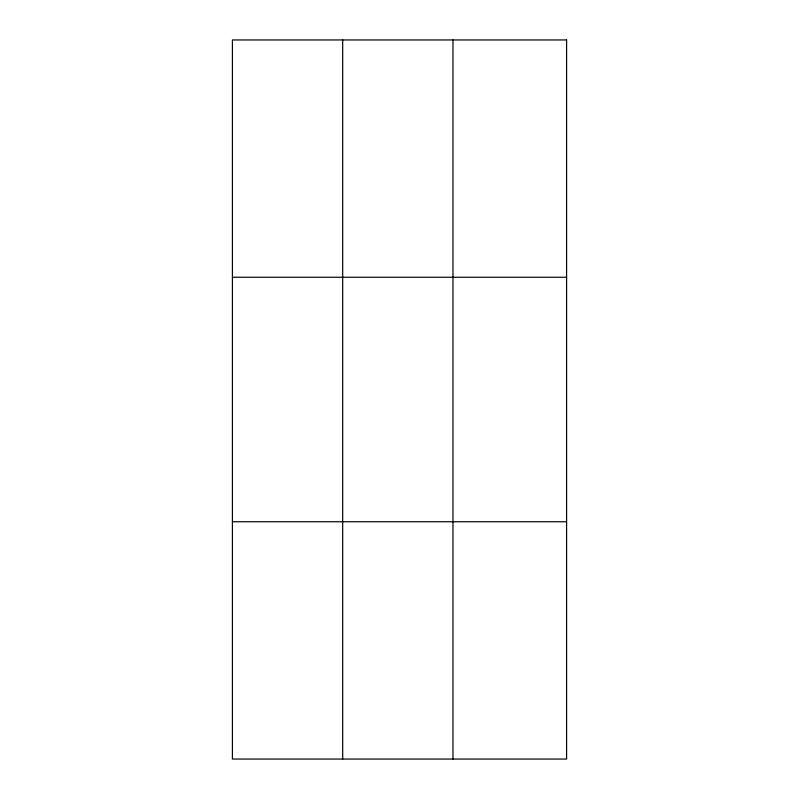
<?xml version="1.0" encoding="UTF-8"?>
<svg xmlns="http://www.w3.org/2000/svg" width="799" height="799" viewBox="0 0 799 799"><rect width="100%" height="100%" fill="white"/><g stroke="black" fill="none" stroke-linecap="round" stroke-linejoin="round"><path stroke-width="1.2" d="M342.691 759.05L342.691 39.95M452.973 759.05L452.973 39.95M232.409 277.253L566.591 277.253M232.409 521.747L566.591 521.747M566.591 39.95L566.591 759.05L232.409 759.05L232.409 39.95L566.591 39.95"/></g></svg>
